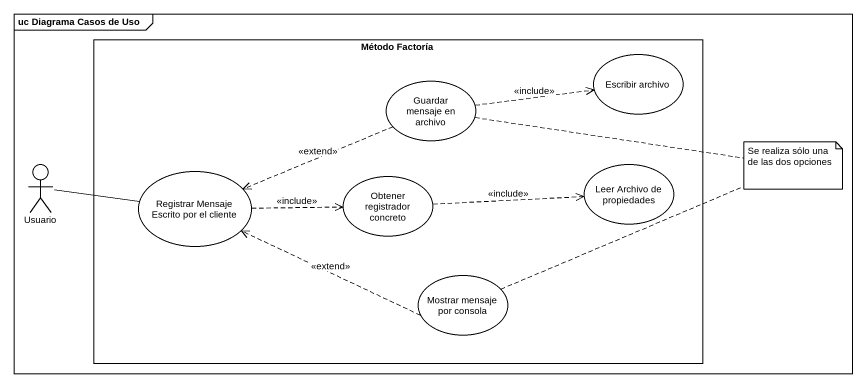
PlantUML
@startuml
mainframe uc Diagrama Casos de Uso
rectangle "Método Factoría" as Método_Factoría {
  usecase "Guardar mensaje en archivo" as Guardar_mensaje_en_archivo
  usecase "Escribir archivo" as Escribir_archivo
  usecase "Registrar Mensaje Escrito por el cliente" as Registrar_Mensaje_Escrito
  usecase "Obtener registrador concreto" as Obtener_registrador_concreto
  usecase "Leer Archivo de propiedades" as Leer_Archivo_de_propiedades
  usecase "Mostrar mensaje por consola" as Mostrar_mensaje_por_consola
}
actor Usuario
Guardar_mensaje_en_archivo .right.> Escribir_archivo : <<include>>
Guardar_mensaje_en_archivo .left.> Registrar_Mensaje_Escrito : <<extend>>
Usuario -right- Registrar_Mensaje_Escrito
Registrar_Mensaje_Escrito .right.> Obtener_registrador_concreto : <<include>>
Obtener_registrador_concreto .right.> Leer_Archivo_de_propiedades : <<include>>
Mostrar_mensaje_por_consola .left.> Registrar_Mensaje_Escrito : <<extend>>
note as N1
  Se realiza sólo una de las dos opciones
end note
N1 .. Guardar_mensaje_en_archivo
N1 .. Mostrar_mensaje_por_consola
@enduml
